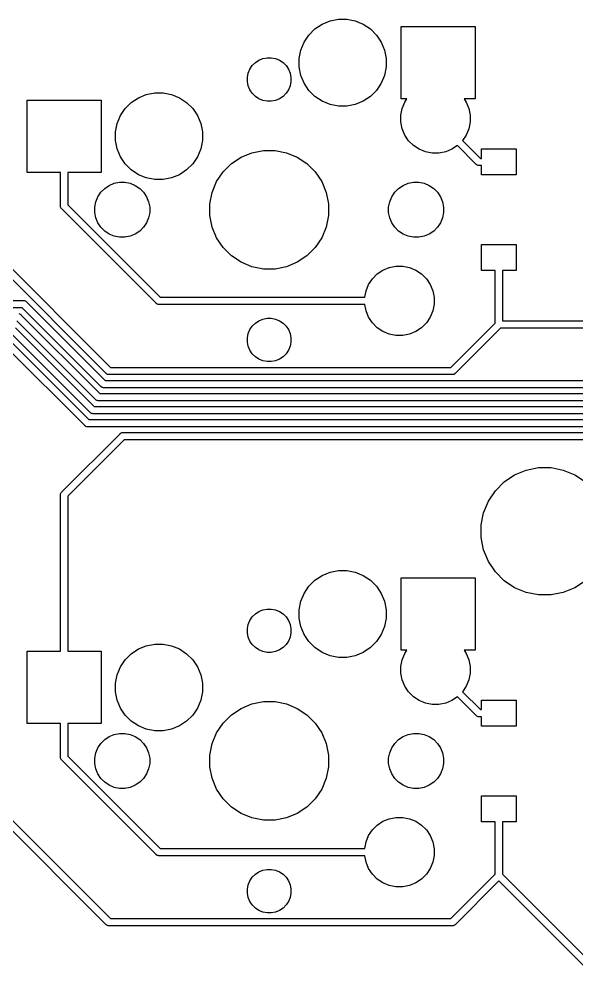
# Model space of a CAD drawing. Extents: x 52 to 337, y -160 to -34.
# Drawn here: x 272.35 to 291.62, y -72.82 to -39.46 of the extents above; entities that cross this region are included whole.
import ezdxf

# ---------------------------------------------------------------- set-up
doc = ezdxf.new("R2010")
doc.units = 0
doc.layers.add('BLACK', color=7, linetype='CONTINUOUS')

msp = doc.modelspace()

# ---------------------------------------------------------------- linework, layer by layer
at = {"layer": 'BLACK', "linetype": 'CONTINUOUS'}
for p, q in [((282.571, -39.7924), (282.817, -39.6282)), ((282.817, -39.6282), (283.09, -39.5151)), ((283.09, -39.5151), (283.38, -39.4575)), ((283.38, -39.4575), (283.675, -39.4575)), ((283.675, -39.4575), (283.965, -39.5151)), ((283.965, -39.5151), (284.238, -39.6282)), ((284.238, -39.6282), (284.484, -39.7924)), ((282.198, -40.247), (282.362, -40.0013)), ((282.362, -40.0013), (282.571, -39.7924)), ((284.484, -39.7924), (284.693, -40.0013)), ((284.693, -40.0013), (284.857, -40.247)), ((285.554, -42.2075), (285.554, -39.7075)), ((285.554, -39.7075), (288.104, -39.7075)), ((288.104, -39.7075), (288.104, -42.2075)), ((282.085, -40.52), (282.198, -40.247)), ((284.857, -40.247), (284.97, -40.52)), ((282.027, -40.8098), (282.085, -40.52)), ((284.97, -40.52), (285.027, -40.8098)), ((280.405, -41.0594), (280.509, -40.9549)), ((280.509, -40.9549), (280.632, -40.8729)), ((280.632, -40.8729), (280.769, -40.8163)), ((280.769, -40.8163), (280.914, -40.7875)), ((280.914, -40.7875), (281.061, -40.7875)), ((281.061, -40.7875), (281.206, -40.8163)), ((281.206, -40.8163), (281.343, -40.8729)), ((281.343, -40.8729), (281.466, -40.9549)), ((281.466, -40.9549), (281.57, -41.0594)), ((282.027, -41.1052), (282.027, -40.8098)), ((285.027, -40.8098), (285.027, -41.1052)), ((280.237, -41.4636), (280.266, -41.3187)), ((280.266, -41.3187), (280.323, -41.1822)), ((280.323, -41.1822), (280.405, -41.0594)), ((281.57, -41.0594), (281.652, -41.1822)), ((281.652, -41.1822), (281.709, -41.3187)), ((281.709, -41.3187), (281.737, -41.4636)), ((282.085, -41.395), (282.027, -41.1052)), ((285.027, -41.1052), (284.97, -41.395)), ((280.237, -41.6114), (280.237, -41.4636)), ((280.266, -41.7563), (280.237, -41.6114)), ((281.737, -41.6114), (281.709, -41.7563)), ((281.737, -41.4636), (281.737, -41.6114)), ((282.198, -41.668), (282.085, -41.395)), ((282.362, -41.9137), (282.198, -41.668)), ((284.857, -41.668), (284.693, -41.9137)), ((284.97, -41.395), (284.857, -41.668)), ((276.74, -42.0551), (277.03, -41.9975)), ((277.03, -41.9975), (277.325, -41.9975)), ((277.325, -41.9975), (277.615, -42.0551)), ((280.323, -41.8928), (280.266, -41.7563)), ((280.405, -42.0156), (280.323, -41.8928)), ((280.509, -42.1201), (280.405, -42.0156)), ((281.57, -42.0156), (281.466, -42.1201)), ((281.652, -41.8928), (281.57, -42.0156)), ((281.709, -41.7563), (281.652, -41.8928)), ((282.571, -42.1226), (282.362, -41.9137)), ((284.693, -41.9137), (284.484, -42.1226)), ((272.627, -44.7475), (272.627, -42.2475)), ((272.627, -42.2475), (275.177, -42.2475)), ((275.177, -42.2475), (275.177, -44.7475)), ((276.012, -42.5413), (276.221, -42.3324)), ((276.221, -42.3324), (276.467, -42.1682)), ((276.467, -42.1682), (276.74, -42.0551)), ((277.615, -42.0551), (277.888, -42.1682)), ((277.888, -42.1682), (278.134, -42.3324)), ((278.134, -42.3324), (278.343, -42.5413)), ((280.632, -42.2021), (280.509, -42.1201)), ((280.769, -42.2587), (280.632, -42.2021)), ((280.914, -42.2875), (280.769, -42.2587)), ((281.061, -42.2875), (280.914, -42.2875)), ((281.206, -42.2587), (281.061, -42.2875)), ((281.343, -42.2021), (281.206, -42.2587)), ((281.466, -42.1201), (281.343, -42.2021)), ((282.817, -42.2868), (282.571, -42.1226)), ((283.09, -42.3999), (282.817, -42.2868)), ((284.238, -42.2868), (283.965, -42.3999)), ((284.484, -42.1226), (284.238, -42.2868)), ((285.749, -42.2075), (285.554, -42.2075)), ((285.584, -42.5375), (285.674, -42.3191)), ((285.674, -42.3191), (285.749, -42.2075)), ((288.104, -42.2075), (287.726, -42.2075)), ((287.726, -42.2075), (287.801, -42.3191)), ((287.801, -42.3191), (287.891, -42.5375)), ((275.848, -42.787), (276.012, -42.5413)), ((278.343, -42.5413), (278.507, -42.787)), ((283.38, -42.4575), (283.09, -42.3999)), ((283.675, -42.4575), (283.38, -42.4575)), ((283.965, -42.3999), (283.675, -42.4575)), ((285.537, -42.7693), (285.584, -42.5375)), ((287.891, -42.5375), (287.937, -42.7693)), ((275.735, -43.06), (275.848, -42.787)), ((278.507, -42.787), (278.62, -43.06)), ((285.537, -43.0057), (285.537, -42.7693)), ((285.584, -43.2375), (285.537, -43.0057)), ((287.937, -43.0057), (287.891, -43.2375)), ((287.937, -42.7693), (287.937, -43.0057)), ((275.677, -43.3498), (275.735, -43.06)), ((275.677, -43.6452), (275.677, -43.3498)), ((278.62, -43.06), (278.677, -43.3498)), ((278.677, -43.3498), (278.677, -43.6452)), ((285.674, -43.4559), (285.584, -43.2375)), ((287.891, -43.2375), (287.801, -43.4559)), ((275.735, -43.935), (275.677, -43.6452)), ((278.677, -43.6452), (278.62, -43.935)), ((285.805, -43.6525), (285.674, -43.4559)), ((285.973, -43.8196), (285.805, -43.6525)), ((287.801, -43.4559), (287.673, -43.6467)), ((287.673, -43.6467), (288.289, -44.2625)), ((275.848, -44.208), (275.735, -43.935)), ((278.62, -43.935), (278.507, -44.208)), ((280.39, -44.0663), (280.786, -43.9875)), ((280.786, -43.9875), (281.189, -43.9875)), ((281.189, -43.9875), (281.585, -44.0663)), ((286.169, -43.9509), (285.973, -43.8196)), ((286.387, -44.0414), (286.169, -43.9509)), ((287.306, -43.9509), (287.088, -44.0414)), ((287.497, -43.8235), (287.306, -43.9509)), ((288.145, -44.4716), (287.497, -43.8235)), ((288.325, -44.2625), (288.325, -43.9375)), ((288.325, -43.9375), (289.525, -43.9375)), ((289.525, -43.9375), (289.525, -44.8375)), ((276.012, -44.4537), (275.848, -44.208)), ((278.507, -44.208), (278.343, -44.4537)), ((279.681, -44.4452), (280.016, -44.2208)), ((280.016, -44.2208), (280.39, -44.0663)), ((281.585, -44.0663), (281.959, -44.2208)), ((281.959, -44.2208), (282.294, -44.4452)), ((286.619, -44.0875), (286.387, -44.0414)), ((286.856, -44.0875), (286.619, -44.0875)), ((287.088, -44.0414), (286.856, -44.0875)), ((288.289, -44.2625), (288.325, -44.2625)), ((276.221, -44.6626), (276.012, -44.4537)), ((276.467, -44.8268), (276.221, -44.6626)), ((278.134, -44.6626), (277.888, -44.8268)), ((278.343, -44.4537), (278.134, -44.6626)), ((279.395, -44.7307), (279.681, -44.4452)), ((282.294, -44.4452), (282.58, -44.7307)), ((288.149, -44.4763), (288.145, -44.4716)), ((288.153, -44.4802), (288.149, -44.4763)), ((288.165, -44.4899), (288.153, -44.4802)), ((288.153, -44.4802), (288.153, -44.4802)), ((288.168, -44.4919), (288.165, -44.4899)), ((288.189, -44.5035), (288.168, -44.4919)), ((288.213, -44.5107), (288.189, -44.5035)), ((288.231, -44.5125), (288.213, -44.5107)), ((288.237, -44.5131), (288.231, -44.5125)), ((288.231, -44.5125), (288.231, -44.5125)), ((288.244, -44.5125), (288.237, -44.5131)), ((288.325, -44.5125), (288.244, -44.5125)), ((288.325, -44.8375), (288.325, -44.5125)), ((273.777, -44.7475), (272.627, -44.7475)), ((273.777, -45.9134), (273.777, -44.7475)), ((275.177, -44.7475), (274.027, -44.7475)), ((274.027, -44.7475), (274.027, -45.8677)), ((276.74, -44.9399), (276.467, -44.8268)), ((277.03, -44.9975), (276.74, -44.9399)), ((277.325, -44.9975), (277.03, -44.9975)), ((277.615, -44.9399), (277.325, -44.9975)), ((277.888, -44.8268), (277.615, -44.9399)), ((279.171, -45.0665), (279.395, -44.7307)), ((282.58, -44.7307), (282.804, -45.0665)), ((289.525, -44.8375), (288.325, -44.8375)), ((275.17, -45.4319), (275.302, -45.2996)), ((275.302, -45.2996), (275.458, -45.1956)), ((275.458, -45.1956), (275.63, -45.124)), ((275.63, -45.124), (275.814, -45.0875)), ((275.814, -45.0875), (276.001, -45.0875)), ((276.001, -45.0875), (276.185, -45.124)), ((276.185, -45.124), (276.357, -45.1956)), ((276.357, -45.1956), (276.513, -45.2996)), ((276.513, -45.2996), (276.645, -45.4319)), ((279.016, -45.4395), (279.171, -45.0665)), ((282.804, -45.0665), (282.959, -45.4395)), ((285.33, -45.4319), (285.462, -45.2996)), ((285.462, -45.2996), (285.618, -45.1956)), ((285.618, -45.1956), (285.79, -45.124)), ((285.79, -45.124), (285.974, -45.0875)), ((285.974, -45.0875), (286.161, -45.0875)), ((286.161, -45.0875), (286.345, -45.124)), ((286.345, -45.124), (286.517, -45.1956)), ((286.517, -45.1956), (286.673, -45.2996)), ((286.673, -45.2996), (286.805, -45.4319)), ((274.994, -45.7604), (275.066, -45.5875)), ((275.066, -45.5875), (275.17, -45.4319)), ((276.645, -45.4319), (276.749, -45.5875)), ((276.749, -45.5875), (276.821, -45.7604)), ((278.937, -45.8356), (279.016, -45.4395)), ((282.959, -45.4395), (283.037, -45.8356)), ((285.154, -45.7604), (285.226, -45.5875)), ((285.226, -45.5875), (285.33, -45.4319)), ((286.805, -45.4319), (286.909, -45.5875)), ((286.909, -45.5875), (286.981, -45.7604)), ((270, -45.9857), (275.502, -51.4875)), ((273.777, -45.9195), (273.777, -45.9134)), ((273.777, -45.9256), (273.777, -45.9195)), ((273.779, -45.944), (273.777, -45.9256)), ((273.777, -45.9256), (273.777, -45.9256)), ((273.786, -45.9676), (273.779, -45.944)), ((273.798, -45.9893), (273.786, -45.9676)), ((273.814, -46.0083), (273.798, -45.9893)), ((273.818, -46.0122), (273.814, -46.0083)), ((277.078, -49.2716), (273.818, -46.0122)), ((274.027, -45.8677), (277.222, -49.0625)), ((274.957, -45.9439), (274.994, -45.7604)), ((274.957, -46.1311), (274.957, -45.9439)), ((276.821, -45.7604), (276.857, -45.9439)), ((276.857, -45.9439), (276.857, -46.1311)), ((278.937, -46.2394), (278.937, -45.8356)), ((283.037, -45.8356), (283.037, -46.2394)), ((285.117, -45.9439), (285.154, -45.7604)), ((285.117, -46.1311), (285.117, -45.9439)), ((286.981, -45.7604), (287.017, -45.9439)), ((287.017, -45.9439), (287.017, -46.1311)), ((275.357, -51.6966), (269.875, -46.2143)), ((274.994, -46.3146), (274.957, -46.1311)), ((275.066, -46.4875), (274.994, -46.3146)), ((276.821, -46.3146), (276.749, -46.4875)), ((276.857, -46.1311), (276.821, -46.3146)), ((279.016, -46.6355), (278.937, -46.2394)), ((283.037, -46.2394), (282.959, -46.6355)), ((285.154, -46.3146), (285.117, -46.1311)), ((285.226, -46.4875), (285.154, -46.3146)), ((286.981, -46.3146), (286.909, -46.4875)), ((287.017, -46.1311), (286.981, -46.3146)), ((275.17, -46.6431), (275.066, -46.4875)), ((275.302, -46.7754), (275.17, -46.6431)), ((276.645, -46.6431), (276.513, -46.7754)), ((276.749, -46.4875), (276.645, -46.6431)), ((279.171, -47.0085), (279.016, -46.6355)), ((282.959, -46.6355), (282.804, -47.0085)), ((285.33, -46.6431), (285.226, -46.4875)), ((285.462, -46.7754), (285.33, -46.6431)), ((286.805, -46.6431), (286.673, -46.7754)), ((286.909, -46.4875), (286.805, -46.6431)), ((275.458, -46.8794), (275.302, -46.7754)), ((275.63, -46.951), (275.458, -46.8794)), ((275.814, -46.9875), (275.63, -46.951)), ((276.001, -46.9875), (275.814, -46.9875)), ((276.185, -46.951), (276.001, -46.9875)), ((276.357, -46.8794), (276.185, -46.951)), ((276.513, -46.7754), (276.357, -46.8794)), ((279.395, -47.3443), (279.171, -47.0085)), ((282.804, -47.0085), (282.58, -47.3443)), ((285.618, -46.8794), (285.462, -46.7754)), ((285.79, -46.951), (285.618, -46.8794)), ((285.974, -46.9875), (285.79, -46.951)), ((286.161, -46.9875), (285.974, -46.9875)), ((286.345, -46.951), (286.161, -46.9875)), ((286.517, -46.8794), (286.345, -46.951)), ((286.673, -46.7754), (286.517, -46.8794)), ((279.681, -47.6298), (279.395, -47.3443)), ((282.58, -47.3443), (282.294, -47.6298)), ((288.325, -48.1375), (288.325, -47.2375)), ((288.325, -47.2375), (289.525, -47.2375)), ((289.525, -47.2375), (289.525, -48.1375)), ((280.016, -47.8542), (279.681, -47.6298)), ((282.294, -47.6298), (281.959, -47.8542)), ((280.39, -48.0087), (280.016, -47.8542)), ((280.786, -48.0875), (280.39, -48.0087)), ((281.585, -48.0087), (281.189, -48.0875)), ((281.959, -47.8542), (281.585, -48.0087)), ((284.919, -48.1241), (285.137, -48.0336)), ((285.137, -48.0336), (285.369, -47.9875)), ((285.369, -47.9875), (285.606, -47.9875)), ((285.606, -47.9875), (285.838, -48.0336)), ((285.838, -48.0336), (286.056, -48.1241)), ((281.189, -48.0875), (280.786, -48.0875)), ((284.555, -48.4225), (284.723, -48.2554)), ((284.723, -48.2554), (284.919, -48.1241)), ((286.056, -48.1241), (286.252, -48.2554)), ((286.252, -48.2554), (286.42, -48.4225)), ((288.8, -48.1375), (288.325, -48.1375)), ((288.8, -49.9545), (288.8, -48.1375)), ((289.525, -48.1375), (289.05, -48.1375)), ((289.05, -48.1375), (289.05, -49.8812)), ((284.334, -48.8375), (284.424, -48.6191)), ((284.424, -48.6191), (284.555, -48.4225)), ((286.42, -48.4225), (286.551, -48.6191)), ((286.551, -48.6191), (286.641, -48.8375)), ((284.289, -49.0625), (284.334, -48.8375)), ((286.641, -48.8375), (286.687, -49.0693)), ((252.174, -49.175), (272.495, -49.175)), ((272.495, -49.175), (272.501, -49.1744)), ((272.501, -49.1744), (272.507, -49.175)), ((272.507, -49.175), (272.507, -49.175)), ((272.507, -49.175), (272.526, -49.1768)), ((272.526, -49.1768), (272.549, -49.184)), ((272.549, -49.184), (272.571, -49.1956)), ((272.571, -49.1956), (272.59, -49.2112)), ((272.59, -49.2112), (272.594, -49.216)), ((272.594, -49.216), (275.315, -51.9375)), ((277.082, -49.2763), (277.078, -49.2716)), ((277.086, -49.2802), (277.082, -49.2763)), ((277.101, -49.2919), (277.086, -49.2802)), ((277.086, -49.2802), (277.086, -49.2802)), ((277.118, -49.3013), (277.101, -49.2919)), ((277.122, -49.3035), (277.118, -49.3013)), ((277.146, -49.3107), (277.122, -49.3035)), ((277.164, -49.3125), (277.146, -49.3107)), ((277.17, -49.3131), (277.164, -49.3125)), ((277.164, -49.3125), (277.164, -49.3125)), ((277.177, -49.3125), (277.17, -49.3131)), ((284.289, -49.3125), (277.177, -49.3125)), ((277.222, -49.0625), (284.289, -49.0625)), ((284.334, -49.5375), (284.289, -49.3125)), ((286.687, -49.3057), (286.641, -49.5375)), ((286.687, -49.0693), (286.687, -49.3057)), ((272.449, -49.425), (252.219, -49.425)), ((272.339, -49.6268), (272.363, -49.634)), ((272.363, -49.634), (272.384, -49.6456)), ((272.384, -49.6456), (272.404, -49.6612)), ((272.404, -49.6612), (272.407, -49.666)), ((272.407, -49.666), (275.129, -52.3875)), ((275.171, -52.1466), (272.449, -49.425)), ((284.424, -49.7559), (284.334, -49.5375)), ((286.641, -49.5375), (286.551, -49.7559)), ((274.984, -52.5966), (272.263, -49.875)), ((280.405, -50.0594), (280.509, -49.9549)), ((280.509, -49.9549), (280.632, -49.8729)), ((280.632, -49.8729), (280.769, -49.8163)), ((280.769, -49.8163), (280.914, -49.7875)), ((280.914, -49.7875), (281.061, -49.7875)), ((281.061, -49.7875), (281.206, -49.8163)), ((281.206, -49.8163), (281.343, -49.8729)), ((281.343, -49.8729), (281.466, -49.9549)), ((281.466, -49.9549), (281.57, -50.0594)), ((284.555, -49.9525), (284.424, -49.7559)), ((284.723, -50.1196), (284.555, -49.9525)), ((286.42, -49.9525), (286.252, -50.1196)), ((286.551, -49.7559), (286.42, -49.9525)), ((287.267, -51.4875), (288.8, -49.9545)), ((289.05, -49.8812), (292.3, -49.8812)), ((274.798, -53.0466), (272.077, -50.325)), ((272.221, -50.116), (274.943, -52.8375)), ((280.237, -50.4636), (280.266, -50.3187)), ((280.266, -50.3187), (280.323, -50.1822)), ((280.323, -50.1822), (280.405, -50.0594)), ((281.57, -50.0594), (281.652, -50.1822)), ((281.652, -50.1822), (281.709, -50.3187)), ((281.709, -50.3187), (281.737, -50.4636)), ((284.919, -50.2509), (284.723, -50.1196)), ((285.137, -50.3414), (284.919, -50.2509)), ((285.369, -50.3875), (285.137, -50.3414)), ((285.838, -50.3414), (285.606, -50.3875)), ((286.056, -50.2509), (285.838, -50.3414)), ((286.252, -50.1196), (286.056, -50.2509)), ((288.977, -50.1312), (287.411, -51.6965)), ((292.254, -50.1312), (288.977, -50.1312)), ((272.035, -50.566), (274.756, -53.2875)), ((280.237, -50.6114), (280.237, -50.4636)), ((280.266, -50.7563), (280.237, -50.6114)), ((281.737, -50.6114), (281.709, -50.7563)), ((281.737, -50.4636), (281.737, -50.6114)), ((285.606, -50.3875), (285.369, -50.3875)), ((274.612, -53.4966), (271.89, -50.775)), ((280.323, -50.8928), (280.266, -50.7563)), ((280.405, -51.0156), (280.323, -50.8928)), ((280.509, -51.1201), (280.405, -51.0156)), ((281.57, -51.0156), (281.466, -51.1201)), ((281.652, -50.8928), (281.57, -51.0156)), ((281.709, -50.7563), (281.652, -50.8928)), ((280.632, -51.2021), (280.509, -51.1201)), ((280.769, -51.2587), (280.632, -51.2021)), ((280.914, -51.2875), (280.769, -51.2587)), ((281.061, -51.2875), (280.914, -51.2875)), ((281.206, -51.2587), (281.061, -51.2875)), ((281.343, -51.2021), (281.206, -51.2587)), ((281.466, -51.1201), (281.343, -51.2021)), ((275.361, -51.7013), (275.357, -51.6966)), ((275.366, -51.7052), (275.361, -51.7013)), ((275.38, -51.7169), (275.366, -51.7052)), ((275.502, -51.4875), (287.267, -51.4875)), ((287.408, -51.7013), (287.389, -51.7169)), ((287.411, -51.6965), (287.408, -51.7013)), ((275.315, -51.9375), (293.72, -51.9375)), ((275.402, -51.7285), (275.38, -51.7169)), ((275.425, -51.7357), (275.402, -51.7285)), ((275.444, -51.7375), (275.425, -51.7357)), ((275.45, -51.7381), (275.444, -51.7375)), ((275.444, -51.7375), (275.444, -51.7375)), ((275.456, -51.7375), (275.45, -51.7381)), ((287.313, -51.7375), (275.456, -51.7375)), ((287.319, -51.7381), (287.313, -51.7375)), ((287.325, -51.7375), (287.319, -51.7381)), ((287.343, -51.7357), (287.325, -51.7375)), ((287.325, -51.7375), (287.325, -51.7375)), ((287.367, -51.7285), (287.343, -51.7357)), ((287.389, -51.7169), (287.367, -51.7285)), ((275.175, -52.1513), (275.171, -52.1466)), ((275.18, -52.1552), (275.175, -52.1513)), ((275.19, -52.1639), (275.18, -52.1552)), ((275.18, -52.1552), (275.18, -52.1552)), ((275.194, -52.1669), (275.19, -52.1639)), ((275.216, -52.1786), (275.194, -52.1669)), ((275.239, -52.1857), (275.216, -52.1786)), ((275.257, -52.1875), (275.239, -52.1857)), ((275.264, -52.1881), (275.257, -52.1875)), ((275.257, -52.1875), (275.257, -52.1875)), ((275.27, -52.1875), (275.264, -52.1881)), ((293.674, -52.1875), (275.27, -52.1875)), ((274.988, -52.6013), (274.984, -52.5966)), ((274.993, -52.6052), (274.988, -52.6013)), ((275.007, -52.617), (274.993, -52.6052)), ((274.993, -52.6052), (274.993, -52.6052)), ((275.029, -52.6286), (275.007, -52.617)), ((275.053, -52.6357), (275.029, -52.6286)), ((275.077, -52.6381), (275.053, -52.6357)), ((275.083, -52.6375), (275.077, -52.6381)), ((293.488, -52.6375), (275.083, -52.6375)), ((275.129, -52.3875), (293.534, -52.3875)), ((274.943, -52.8375), (293.347, -52.8375)), ((274.756, -53.2875), (293.161, -53.2875)), ((274.802, -53.0513), (274.798, -53.0466)), ((274.807, -53.0552), (274.802, -53.0513)), ((274.807, -53.0553), (274.807, -53.0552)), ((274.821, -53.067), (274.807, -53.0553)), ((274.843, -53.0786), (274.821, -53.067)), ((274.866, -53.0857), (274.843, -53.0786)), ((274.891, -53.0881), (274.866, -53.0857)), ((274.897, -53.0875), (274.891, -53.0881)), ((293.302, -53.0875), (274.897, -53.0875)), ((274.616, -53.5014), (274.612, -53.4966)), ((274.62, -53.5053), (274.616, -53.5014)), ((274.635, -53.517), (274.62, -53.5053)), ((274.62, -53.5053), (274.62, -53.5053)), ((274.656, -53.5286), (274.635, -53.517)), ((274.68, -53.5357), (274.656, -53.5286)), ((274.704, -53.5381), (274.68, -53.5357)), ((274.711, -53.5375), (274.704, -53.5381)), ((293.115, -53.5375), (274.711, -53.5375)), ((273.818, -55.7923), (275.832, -53.7785)), ((275.977, -53.9875), (274.027, -55.9368)), ((275.832, -53.7785), (275.836, -53.7737)), ((275.836, -53.7737), (275.841, -53.7698)), ((275.841, -53.7698), (275.855, -53.7581)), ((275.841, -53.7698), (275.841, -53.7698)), ((275.855, -53.7581), (275.877, -53.7465)), ((275.855, -53.7581), (275.855, -53.7581)), ((275.855, -53.7581), (275.855, -53.7581)), ((275.877, -53.7465), (275.9, -53.7394)), ((275.9, -53.7394), (275.919, -53.7375)), ((275.919, -53.7375), (275.925, -53.7369)), ((275.919, -53.7375), (275.919, -53.7375)), ((275.925, -53.7369), (275.931, -53.7375)), ((275.931, -53.7375), (292.974, -53.7375)), ((292.929, -53.9875), (275.977, -53.9875)), ((289.47, -55.2004), (289.871, -55.0345)), ((289.871, -55.0345), (290.296, -54.95)), ((290.296, -54.95), (290.729, -54.95)), ((290.729, -54.95), (291.154, -55.0345)), ((291.154, -55.0345), (291.555, -55.2004)), ((289.11, -55.4411), (289.47, -55.2004)), ((291.555, -55.2004), (291.915, -55.4411)), ((288.804, -55.7476), (289.11, -55.4411)), ((273.777, -55.8789), (273.779, -55.8605)), ((273.777, -55.885), (273.777, -55.8789)), ((273.777, -55.8789), (273.777, -55.8789)), ((273.777, -55.8911), (273.777, -55.885)), ((273.777, -61.2975), (273.777, -55.8911)), ((273.779, -55.8605), (273.786, -55.8369)), ((273.786, -55.8369), (273.798, -55.8152)), ((273.798, -55.8152), (273.814, -55.7962)), ((273.814, -55.7962), (273.818, -55.7923)), ((274.027, -55.9368), (274.027, -61.2975)), ((288.563, -56.1079), (288.804, -55.7476)), ((288.397, -56.5083), (288.563, -56.1079)), ((288.312, -56.9333), (288.397, -56.5083)), ((288.312, -57.3667), (288.312, -56.9333)), ((288.397, -57.7917), (288.312, -57.3667)), ((288.563, -58.1921), (288.397, -57.7917)), ((288.804, -58.5524), (288.563, -58.1921)), ((282.571, -58.8424), (282.817, -58.6782)), ((282.817, -58.6782), (283.09, -58.5651)), ((283.09, -58.5651), (283.38, -58.5075)), ((283.38, -58.5075), (283.675, -58.5075)), ((283.675, -58.5075), (283.965, -58.5651)), ((283.965, -58.5651), (284.238, -58.6782)), ((284.238, -58.6782), (284.484, -58.8424)), ((289.11, -58.8589), (288.804, -58.5524)), ((282.362, -59.0513), (282.571, -58.8424)), ((284.484, -58.8424), (284.693, -59.0513)), ((285.554, -61.2575), (285.554, -58.7575)), ((285.554, -58.7575), (288.104, -58.7575)), ((288.104, -58.7575), (288.104, -61.2575)), ((289.47, -59.0996), (289.11, -58.8589)), ((291.915, -58.8589), (291.555, -59.0996)), ((282.085, -59.57), (282.198, -59.297)), ((282.198, -59.297), (282.362, -59.0513)), ((284.693, -59.0513), (284.857, -59.297)), ((284.857, -59.297), (284.97, -59.57)), ((289.871, -59.2655), (289.47, -59.0996)), ((290.296, -59.35), (289.871, -59.2655)), ((290.729, -59.35), (290.296, -59.35)), ((291.154, -59.2655), (290.729, -59.35)), ((291.555, -59.0996), (291.154, -59.2655)), ((282.027, -59.8598), (282.085, -59.57)), ((284.97, -59.57), (285.027, -59.8598)), ((280.405, -60.1094), (280.509, -60.0049)), ((280.509, -60.0049), (280.632, -59.9229)), ((280.632, -59.9229), (280.769, -59.8663)), ((280.769, -59.8663), (280.914, -59.8375)), ((280.914, -59.8375), (281.061, -59.8375)), ((281.061, -59.8375), (281.206, -59.8663)), ((281.206, -59.8663), (281.343, -59.9229)), ((281.343, -59.9229), (281.466, -60.0049)), ((281.466, -60.0049), (281.57, -60.1094)), ((282.027, -60.1552), (282.027, -59.8598)), ((285.027, -59.8598), (285.027, -60.1552)), ((280.237, -60.5136), (280.266, -60.3687)), ((280.266, -60.3687), (280.323, -60.2322)), ((280.323, -60.2322), (280.405, -60.1094)), ((281.57, -60.1094), (281.652, -60.2322)), ((281.652, -60.2322), (281.709, -60.3687)), ((281.709, -60.3687), (281.737, -60.5136)), ((282.085, -60.445), (282.027, -60.1552)), ((285.027, -60.1552), (284.97, -60.445)), ((280.237, -60.6614), (280.237, -60.5136)), ((280.266, -60.8063), (280.237, -60.6614)), ((281.737, -60.6614), (281.709, -60.8063)), ((281.737, -60.5136), (281.737, -60.6614)), ((282.198, -60.718), (282.085, -60.445)), ((282.362, -60.9637), (282.198, -60.718)), ((284.857, -60.718), (284.693, -60.9637)), ((284.97, -60.445), (284.857, -60.718)), ((276.74, -61.1051), (277.03, -61.0475)), ((277.03, -61.0475), (277.325, -61.0475)), ((277.325, -61.0475), (277.615, -61.1051)), ((280.323, -60.9428), (280.266, -60.8063)), ((280.405, -61.0656), (280.323, -60.9428)), ((281.652, -60.9428), (281.57, -61.0656)), ((281.709, -60.8063), (281.652, -60.9428)), ((282.571, -61.1726), (282.362, -60.9637)), ((284.693, -60.9637), (284.484, -61.1726)), ((272.627, -63.7975), (272.627, -61.2975)), ((272.627, -61.2975), (273.777, -61.2975)), ((274.027, -61.2975), (275.177, -61.2975)), ((275.177, -61.2975), (275.177, -63.7975)), ((276.012, -61.5913), (276.221, -61.3824)), ((276.221, -61.3824), (276.467, -61.2182)), ((276.467, -61.2182), (276.74, -61.1051)), ((277.615, -61.1051), (277.888, -61.2182)), ((277.888, -61.2182), (278.134, -61.3824)), ((278.134, -61.3824), (278.343, -61.5913)), ((280.509, -61.1701), (280.405, -61.0656)), ((280.632, -61.2521), (280.509, -61.1701)), ((280.769, -61.3087), (280.632, -61.2521)), ((280.914, -61.3375), (280.769, -61.3087)), ((281.061, -61.3375), (280.914, -61.3375)), ((281.206, -61.3087), (281.061, -61.3375)), ((281.343, -61.2521), (281.206, -61.3087)), ((281.466, -61.1701), (281.343, -61.2521)), ((281.57, -61.0656), (281.466, -61.1701)), ((282.817, -61.3368), (282.571, -61.1726)), ((283.09, -61.4499), (282.817, -61.3368)), ((284.238, -61.3368), (283.965, -61.4499)), ((284.484, -61.1726), (284.238, -61.3368)), ((285.749, -61.2575), (285.554, -61.2575)), ((285.584, -61.5875), (285.674, -61.3691)), ((285.674, -61.3691), (285.749, -61.2575)), ((288.104, -61.2575), (287.726, -61.2575)), ((287.726, -61.2575), (287.801, -61.3691)), ((287.801, -61.3691), (287.891, -61.5875)), ((275.848, -61.837), (276.012, -61.5913)), ((278.343, -61.5913), (278.507, -61.837)), ((283.38, -61.5075), (283.09, -61.4499)), ((283.675, -61.5075), (283.38, -61.5075)), ((283.965, -61.4499), (283.675, -61.5075)), ((285.537, -61.8193), (285.584, -61.5875)), ((287.891, -61.5875), (287.937, -61.8193)), ((275.735, -62.11), (275.848, -61.837)), ((278.507, -61.837), (278.62, -62.11)), ((285.537, -62.0557), (285.537, -61.8193)), ((287.937, -61.8193), (287.937, -62.0557)), ((275.677, -62.3998), (275.735, -62.11)), ((278.62, -62.11), (278.677, -62.3998)), ((285.584, -62.2875), (285.537, -62.0557)), ((285.674, -62.5059), (285.584, -62.2875)), ((287.891, -62.2875), (287.801, -62.5059)), ((287.937, -62.0557), (287.891, -62.2875)), ((275.677, -62.6952), (275.677, -62.3998)), ((275.735, -62.985), (275.677, -62.6952)), ((278.677, -62.6952), (278.62, -62.985)), ((278.677, -62.3998), (278.677, -62.6952)), ((285.805, -62.7025), (285.674, -62.5059)), ((285.973, -62.8696), (285.805, -62.7025)), ((287.801, -62.5059), (287.673, -62.6967)), ((287.673, -62.6967), (288.289, -63.3125)), ((275.848, -63.258), (275.735, -62.985)), ((278.62, -62.985), (278.507, -63.258)), ((280.39, -63.1163), (280.786, -63.0375)), ((280.786, -63.0375), (281.189, -63.0375)), ((281.189, -63.0375), (281.585, -63.1163)), ((286.169, -63.0009), (285.973, -62.8696)), ((286.387, -63.0914), (286.169, -63.0009)), ((287.306, -63.0009), (287.088, -63.0914)), ((287.497, -62.8735), (287.306, -63.0009)), ((288.145, -63.5216), (287.497, -62.8735)), ((288.325, -63.3125), (288.325, -62.9875)), ((288.325, -62.9875), (289.525, -62.9875)), ((289.525, -62.9875), (289.525, -63.8875)), ((276.012, -63.5037), (275.848, -63.258)), ((278.507, -63.258), (278.343, -63.5037)), ((279.681, -63.4952), (280.016, -63.2708)), ((280.016, -63.2708), (280.39, -63.1163)), ((281.585, -63.1163), (281.959, -63.2708)), ((281.959, -63.2708), (282.294, -63.4952)), ((286.619, -63.1375), (286.387, -63.0914)), ((286.856, -63.1375), (286.619, -63.1375)), ((287.088, -63.0914), (286.856, -63.1375)), ((288.289, -63.3125), (288.325, -63.3125)), ((276.221, -63.7126), (276.012, -63.5037)), ((276.467, -63.8768), (276.221, -63.7126)), ((278.134, -63.7126), (277.888, -63.8768)), ((278.343, -63.5037), (278.134, -63.7126)), ((279.395, -63.7807), (279.681, -63.4952)), ((282.294, -63.4952), (282.58, -63.7807)), ((288.149, -63.5263), (288.145, -63.5216)), ((288.153, -63.5302), (288.149, -63.5263)), ((288.164, -63.5385), (288.153, -63.5302)), ((288.153, -63.5302), (288.153, -63.5302)), ((288.168, -63.5419), (288.164, -63.5385)), ((288.189, -63.5535), (288.168, -63.5419)), ((288.213, -63.5607), (288.189, -63.5535)), ((288.231, -63.5625), (288.213, -63.5607)), ((288.237, -63.5631), (288.231, -63.5625)), ((288.231, -63.5625), (288.231, -63.5625)), ((288.244, -63.5625), (288.237, -63.5631)), ((288.325, -63.5625), (288.244, -63.5625)), ((288.325, -63.8875), (288.325, -63.5625)), ((273.777, -63.7975), (272.627, -63.7975)), ((273.777, -64.9634), (273.777, -63.7975)), ((275.177, -63.7975), (274.027, -63.7975)), ((274.027, -63.7975), (274.027, -64.9177)), ((276.74, -63.9899), (276.467, -63.8768)), ((277.03, -64.0475), (276.74, -63.9899)), ((277.325, -64.0475), (277.03, -64.0475)), ((277.615, -63.9899), (277.325, -64.0475)), ((277.888, -63.8768), (277.615, -63.9899)), ((279.171, -64.1165), (279.395, -63.7807)), ((282.58, -63.7807), (282.804, -64.1165)), ((289.525, -63.8875), (288.325, -63.8875)), ((275.17, -64.4819), (275.302, -64.3496)), ((275.302, -64.3496), (275.458, -64.2456)), ((275.458, -64.2456), (275.63, -64.174)), ((275.63, -64.174), (275.814, -64.1375)), ((275.814, -64.1375), (276.001, -64.1375)), ((276.001, -64.1375), (276.185, -64.174)), ((276.185, -64.174), (276.357, -64.2456)), ((276.357, -64.2456), (276.513, -64.3496)), ((276.513, -64.3496), (276.645, -64.4819)), ((279.016, -64.4895), (279.171, -64.1165)), ((282.804, -64.1165), (282.959, -64.4895)), ((285.33, -64.4819), (285.462, -64.3496)), ((285.462, -64.3496), (285.618, -64.2456)), ((285.618, -64.2456), (285.79, -64.174)), ((285.79, -64.174), (285.974, -64.1375)), ((285.974, -64.1375), (286.161, -64.1375)), ((286.161, -64.1375), (286.345, -64.174)), ((286.345, -64.174), (286.517, -64.2456)), ((286.517, -64.2456), (286.673, -64.3496)), ((286.673, -64.3496), (286.805, -64.4819)), ((274.994, -64.8104), (275.066, -64.6375)), ((275.066, -64.6375), (275.17, -64.4819)), ((276.645, -64.4819), (276.749, -64.6375)), ((276.749, -64.6375), (276.821, -64.8104)), ((278.937, -64.8856), (279.016, -64.4895)), ((282.959, -64.4895), (283.037, -64.8856)), ((285.154, -64.8104), (285.226, -64.6375)), ((285.226, -64.6375), (285.33, -64.4819)), ((286.805, -64.4819), (286.909, -64.6375)), ((286.909, -64.6375), (286.981, -64.8104)), ((270, -65.0357), (275.502, -70.5375)), ((273.777, -64.9695), (273.777, -64.9634)), ((273.777, -64.9756), (273.777, -64.9695)), ((273.779, -64.994), (273.777, -64.9756)), ((273.777, -64.9756), (273.777, -64.9756)), ((273.786, -65.0176), (273.779, -64.994)), ((273.798, -65.0393), (273.786, -65.0176)), ((273.814, -65.0583), (273.798, -65.0393)), ((274.027, -64.9177), (277.222, -68.1125)), ((274.957, -64.9939), (274.994, -64.8104)), ((274.957, -65.1811), (274.957, -64.9939)), ((276.821, -64.8104), (276.857, -64.9939)), ((276.857, -64.9939), (276.857, -65.1811)), ((278.937, -65.2894), (278.937, -64.8856)), ((283.037, -64.8856), (283.037, -65.2894)), ((285.117, -64.9939), (285.154, -64.8104)), ((285.117, -65.1811), (285.117, -64.9939)), ((286.981, -64.8104), (287.017, -64.9939)), ((287.017, -64.9939), (287.017, -65.1811)), ((275.357, -70.7466), (269.875, -65.2643)), ((273.818, -65.0622), (273.814, -65.0583)), ((277.078, -68.3216), (273.818, -65.0622)), ((274.994, -65.3646), (274.957, -65.1811)), ((275.066, -65.5375), (274.994, -65.3646)), ((276.821, -65.3646), (276.749, -65.5375)), ((276.857, -65.1811), (276.821, -65.3646)), ((279.016, -65.6855), (278.937, -65.2894)), ((283.037, -65.2894), (282.959, -65.6855)), ((285.154, -65.3646), (285.117, -65.1811)), ((285.226, -65.5375), (285.154, -65.3646)), ((286.981, -65.3646), (286.909, -65.5375)), ((287.017, -65.1811), (286.981, -65.3646)), ((275.17, -65.6931), (275.066, -65.5375)), ((275.302, -65.8254), (275.17, -65.6931)), ((276.645, -65.6931), (276.513, -65.8254)), ((276.749, -65.5375), (276.645, -65.6931)), ((279.171, -66.0585), (279.016, -65.6855)), ((282.959, -65.6855), (282.804, -66.0585)), ((285.33, -65.6931), (285.226, -65.5375)), ((285.462, -65.8254), (285.33, -65.6931)), ((286.805, -65.6931), (286.673, -65.8254)), ((286.909, -65.5375), (286.805, -65.6931)), ((275.458, -65.9294), (275.302, -65.8254)), ((275.63, -66.001), (275.458, -65.9294)), ((275.814, -66.0375), (275.63, -66.001)), ((276.001, -66.0375), (275.814, -66.0375)), ((276.185, -66.001), (276.001, -66.0375)), ((276.357, -65.9294), (276.185, -66.001)), ((276.513, -65.8254), (276.357, -65.9294)), ((285.618, -65.9294), (285.462, -65.8254)), ((285.79, -66.001), (285.618, -65.9294)), ((285.974, -66.0375), (285.79, -66.001)), ((286.161, -66.0375), (285.974, -66.0375)), ((286.345, -66.001), (286.161, -66.0375)), ((286.517, -65.9294), (286.345, -66.001)), ((286.673, -65.8254), (286.517, -65.9294)), ((279.395, -66.3943), (279.171, -66.0585)), ((282.804, -66.0585), (282.58, -66.3943)), ((288.325, -67.1875), (288.325, -66.2875)), ((288.325, -66.2875), (289.525, -66.2875)), ((289.525, -66.2875), (289.525, -67.1875)), ((279.681, -66.6798), (279.395, -66.3943)), ((280.016, -66.9042), (279.681, -66.6798)), ((282.294, -66.6798), (281.959, -66.9042)), ((282.58, -66.3943), (282.294, -66.6798)), ((280.39, -67.0587), (280.016, -66.9042)), ((281.959, -66.9042), (281.585, -67.0587)), ((285.137, -67.0836), (285.369, -67.0375)), ((285.369, -67.0375), (285.606, -67.0375)), ((285.606, -67.0375), (285.838, -67.0836)), ((280.786, -67.1375), (280.39, -67.0587)), ((281.189, -67.1375), (280.786, -67.1375)), ((281.585, -67.0587), (281.189, -67.1375)), ((284.555, -67.4725), (284.723, -67.3054)), ((284.723, -67.3054), (284.919, -67.1741)), ((284.919, -67.1741), (285.137, -67.0836)), ((285.838, -67.0836), (286.056, -67.1741)), ((286.056, -67.1741), (286.252, -67.3054)), ((286.252, -67.3054), (286.42, -67.4725)), ((288.8, -67.1875), (288.325, -67.1875)), ((288.8, -69.0045), (288.8, -67.1875)), ((289.525, -67.1875), (289.05, -67.1875)), ((289.05, -67.1875), (289.05, -69.0045)), ((284.334, -67.8875), (284.424, -67.6691)), ((284.424, -67.6691), (284.555, -67.4725)), ((286.42, -67.4725), (286.551, -67.6691)), ((286.551, -67.6691), (286.641, -67.8875)), ((284.289, -68.1125), (284.334, -67.8875)), ((286.641, -67.8875), (286.687, -68.1193)), ((277.082, -68.3263), (277.078, -68.3216)), ((277.086, -68.3302), (277.082, -68.3263)), ((277.101, -68.3419), (277.086, -68.3302)), ((277.086, -68.3302), (277.086, -68.3302)), ((277.118, -68.3513), (277.101, -68.3419)), ((277.122, -68.3535), (277.118, -68.3513)), ((277.146, -68.3607), (277.122, -68.3535)), ((277.164, -68.3625), (277.146, -68.3607)), ((277.17, -68.3631), (277.164, -68.3625)), ((277.164, -68.3625), (277.164, -68.3625)), ((277.177, -68.3625), (277.17, -68.3631)), ((284.289, -68.3625), (277.177, -68.3625)), ((277.222, -68.1125), (284.289, -68.1125)), ((284.334, -68.5875), (284.289, -68.3625)), ((286.687, -68.3557), (286.641, -68.5875)), ((286.687, -68.1193), (286.687, -68.3557)), ((284.424, -68.8059), (284.334, -68.5875)), ((286.641, -68.5875), (286.551, -68.8059)), ((280.405, -69.1094), (280.509, -69.0049)), ((280.509, -69.0049), (280.632, -68.9229)), ((280.632, -68.9229), (280.769, -68.8663)), ((280.769, -68.8663), (280.914, -68.8375)), ((280.914, -68.8375), (281.061, -68.8375)), ((281.061, -68.8375), (281.206, -68.8663)), ((281.206, -68.8663), (281.343, -68.9229)), ((281.343, -68.9229), (281.466, -69.0049)), ((281.466, -69.0049), (281.57, -69.1094)), ((284.555, -69.0025), (284.424, -68.8059)), ((284.723, -69.1696), (284.555, -69.0025)), ((286.42, -69.0025), (286.252, -69.1696)), ((286.551, -68.8059), (286.42, -69.0025)), ((287.267, -70.5375), (288.8, -69.0045)), ((289.05, -69.0045), (293.758, -73.7125)), ((280.237, -69.5136), (280.266, -69.3687)), ((280.266, -69.3687), (280.323, -69.2322)), ((280.323, -69.2322), (280.405, -69.1094)), ((281.57, -69.1094), (281.652, -69.2322)), ((281.652, -69.2322), (281.709, -69.3687)), ((281.709, -69.3687), (281.737, -69.5136)), ((284.919, -69.3009), (284.723, -69.1696)), ((285.137, -69.3914), (284.919, -69.3009)), ((285.369, -69.4375), (285.137, -69.3914)), ((285.838, -69.3914), (285.606, -69.4375)), ((286.056, -69.3009), (285.838, -69.3914)), ((286.252, -69.1696), (286.056, -69.3009)), ((288.925, -69.233), (287.411, -70.7465)), ((293.614, -73.9216), (288.925, -69.233)), ((280.237, -69.6614), (280.237, -69.5136)), ((280.266, -69.8063), (280.237, -69.6614)), ((281.737, -69.6614), (281.709, -69.8063)), ((281.737, -69.5136), (281.737, -69.6614)), ((285.606, -69.4375), (285.369, -69.4375)), ((280.323, -69.9428), (280.266, -69.8063)), ((280.405, -70.0656), (280.323, -69.9428)), ((281.652, -69.9428), (281.57, -70.0656)), ((281.709, -69.8063), (281.652, -69.9428)), ((280.509, -70.1701), (280.405, -70.0656)), ((280.632, -70.2521), (280.509, -70.1701)), ((280.769, -70.3087), (280.632, -70.2521)), ((280.914, -70.3375), (280.769, -70.3087)), ((281.061, -70.3375), (280.914, -70.3375)), ((281.206, -70.3087), (281.061, -70.3375)), ((281.343, -70.2521), (281.206, -70.3087)), ((281.466, -70.1701), (281.343, -70.2521)), ((281.57, -70.0656), (281.466, -70.1701)), ((275.502, -70.5375), (287.267, -70.5375)), ((275.361, -70.7513), (275.357, -70.7466)), ((275.366, -70.7552), (275.361, -70.7513)), ((275.38, -70.7669), (275.366, -70.7552)), ((275.402, -70.7785), (275.38, -70.7669)), ((275.425, -70.7857), (275.402, -70.7785)), ((275.444, -70.7875), (275.425, -70.7857)), ((275.45, -70.7881), (275.444, -70.7875)), ((275.444, -70.7875), (275.444, -70.7875)), ((275.456, -70.7875), (275.45, -70.7881)), ((287.313, -70.7875), (275.456, -70.7875)), ((287.319, -70.7881), (287.313, -70.7875)), ((287.325, -70.7875), (287.319, -70.7881)), ((287.343, -70.7857), (287.325, -70.7875)), ((287.325, -70.7875), (287.325, -70.7875)), ((287.367, -70.7785), (287.343, -70.7857)), ((287.389, -70.7669), (287.367, -70.7785)), ((287.408, -70.7513), (287.389, -70.7669)), ((287.411, -70.7465), (287.408, -70.7513))]:
    msp.add_line(p, q, dxfattribs=at)

doc.saveas('drawing.dxf')
